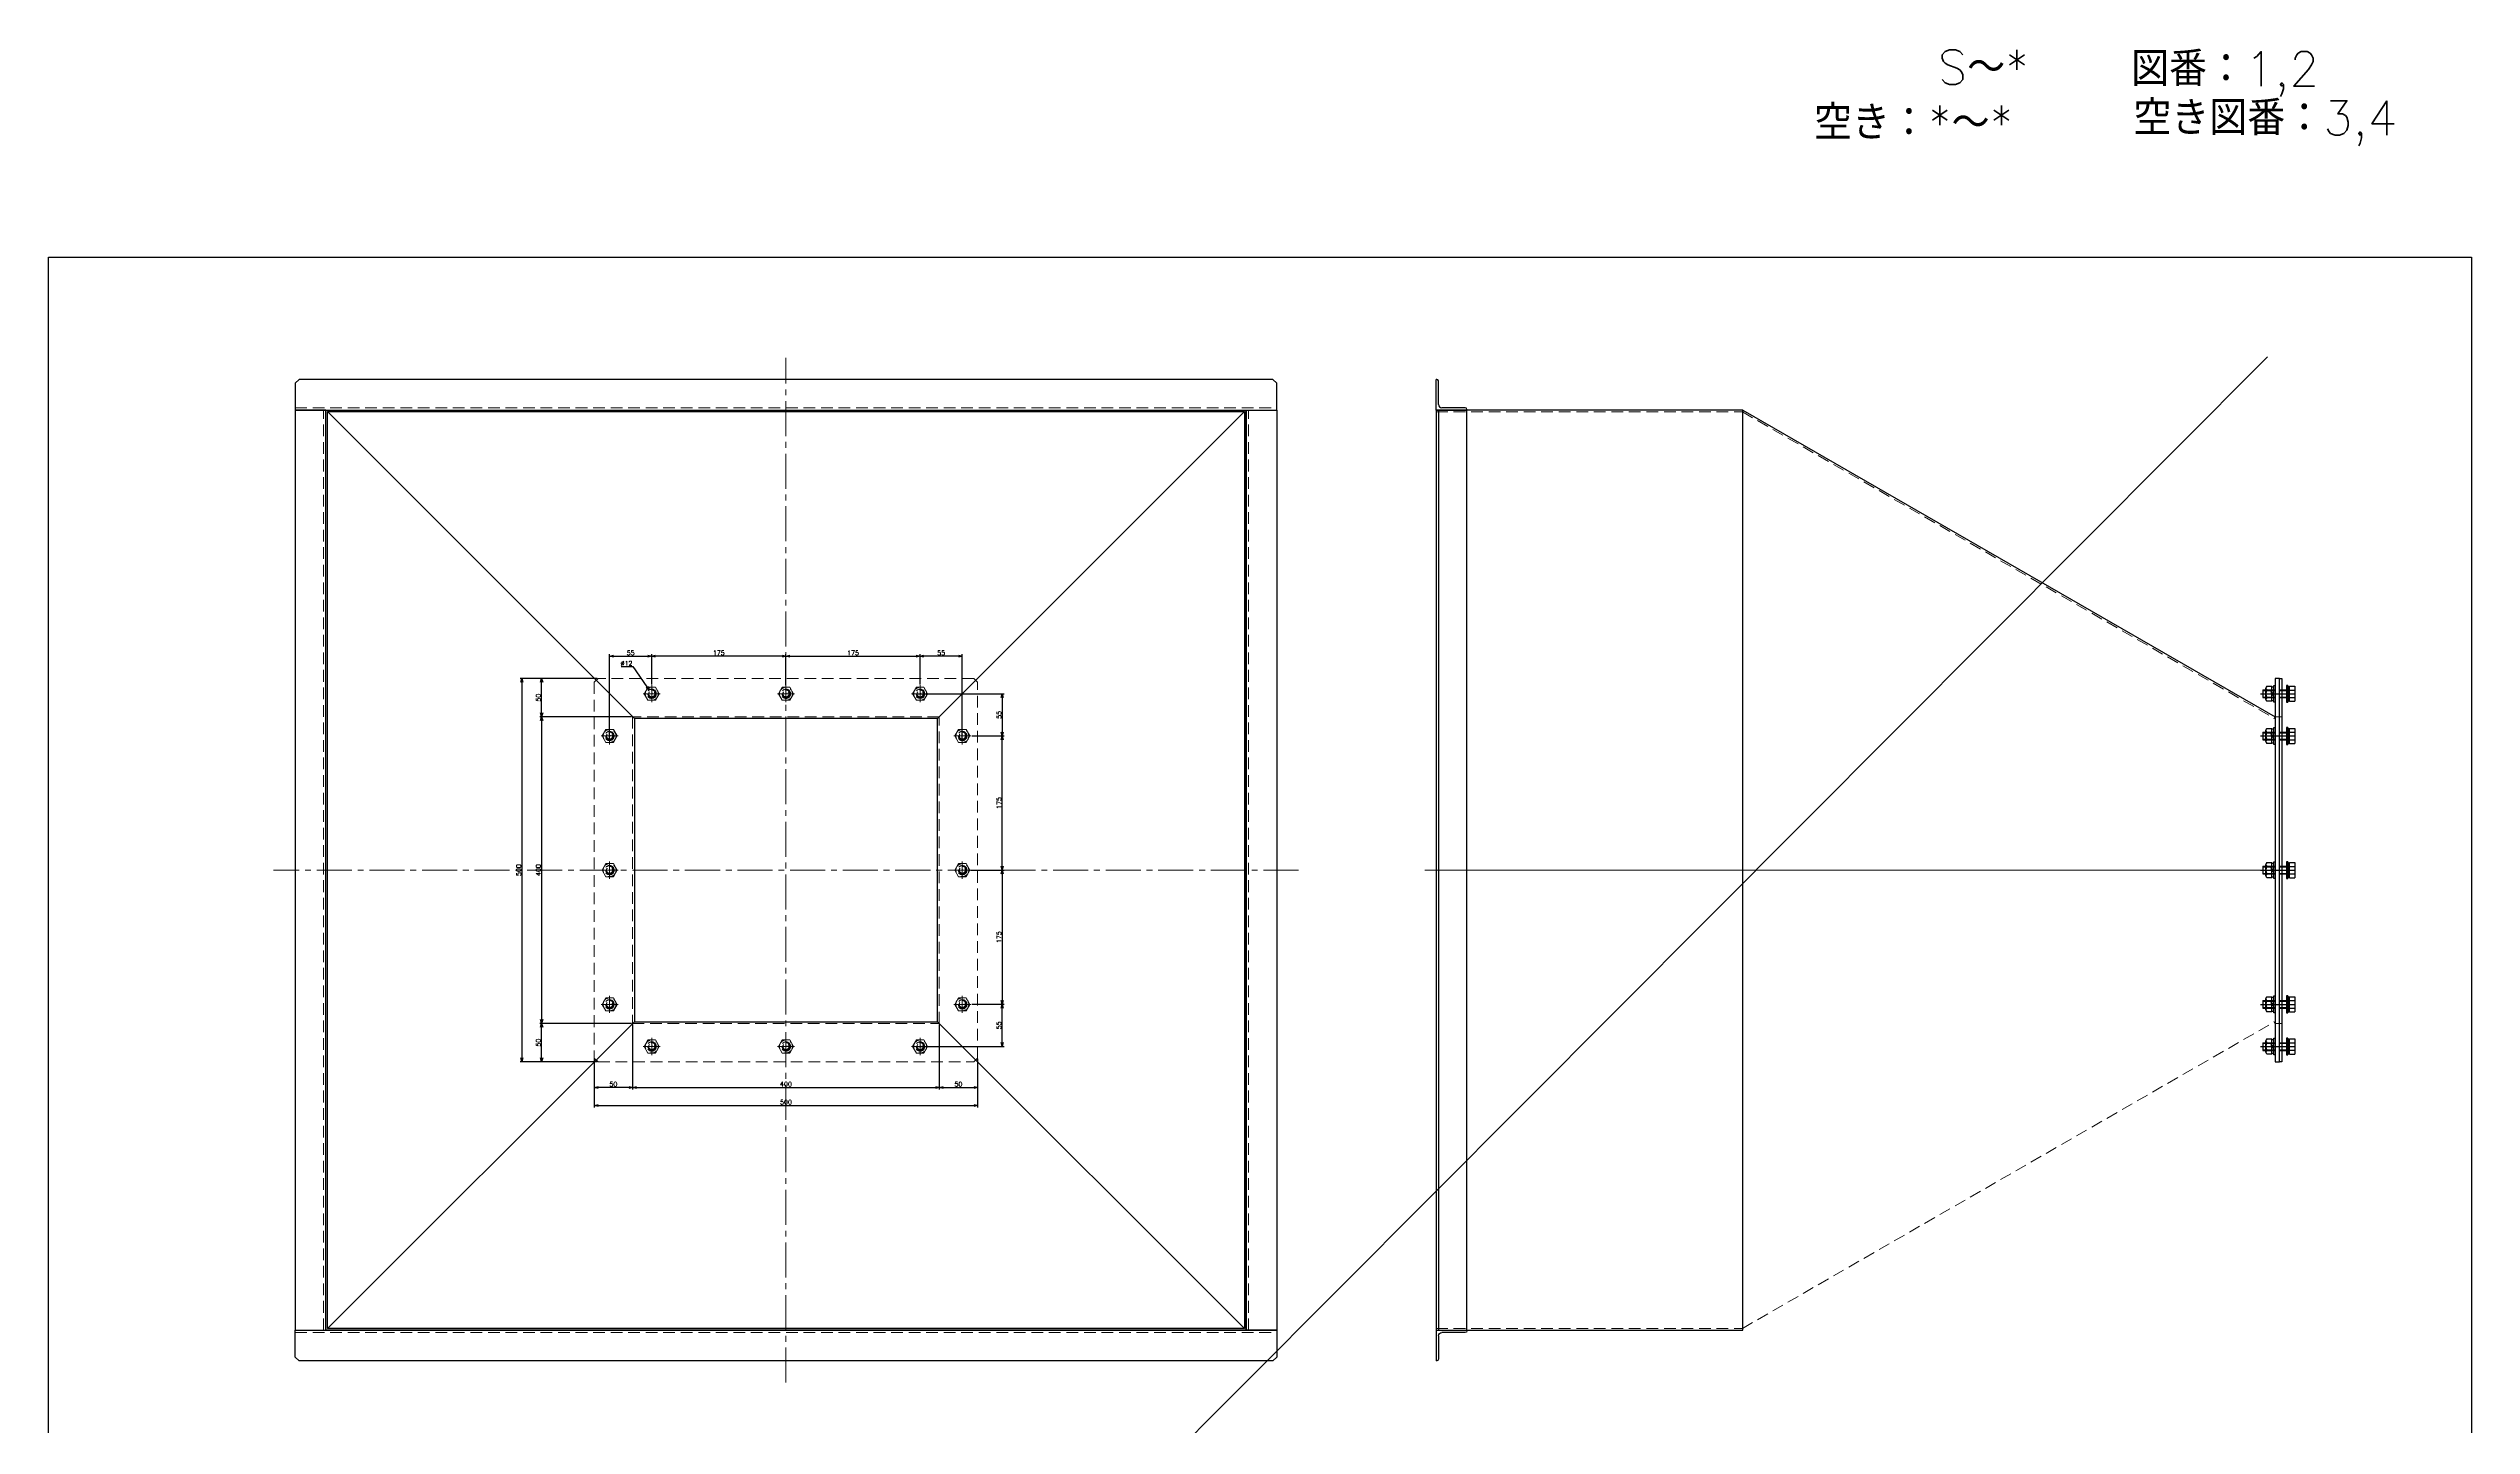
# Model space of a CAD drawing. Header units: millimetres. Extents: x 0 to 38884, y -3675 to 8056.
# Drawn here: x 4792 to 7952, y -1879 to -83 of the extents above; entities that cross this region are included whole.
import ezdxf

# ---------------------------------------------------------------- set-up
doc = ezdxf.new("R2010")
doc.units = ezdxf.units.MM
doc.header["$LTSCALE"] = 2.4
doc.header["$PDMODE"] = 99
doc.header["$PDSIZE"] = 1
doc.linetypes.add('CENTER2', pattern=[28.575, 19.05, -3.175, 3.175, -3.175])
doc.linetypes.add('HIDDEN', pattern=[9.525, 6.35, -3.175])
for name, color, linetype, lineweight in [('01_NORMAL', 7, 'Continuous', 25), ('04_HIDDEN', 2, 'HIDDEN', 13), ('05_CENTER', 4, 'CENTER2', 13), ('08_DIM', 3, 'Continuous', 13)]:
    doc.layers.add(name, color=color, linetype=linetype, lineweight=lineweight)
doc.layers.add('10_DRAFT', color=8, linetype='Continuous', lineweight=0, plot=False)
doc.styles.add('KANJI0', font='txt.shx', dxfattribs={"width": 0.9, "height": 30, "bigfont": 'bigfont'})
doc.styles.add('KSS_TXT', font='txt.shx', dxfattribs={"bigfont": 'extfont2.shx'})
doc.styles.add('KSS_TXT_L', font='txt.shx', dxfattribs={"height": 3, "bigfont": 'extfont2.shx'})
doc.dimstyles.new('KSS_DIM', dxfattribs={"dimscale": 2, "dimtxt": 3, "dimasz": 2.5, "dimexe": 1.25, "dimexo": 0.625, "dimtad": 1, "dimdsep": 46, "dimtxsty": 'KSS_TXT', "dimblk": 'OPEN30', "dimcen": 0, "dimazin": 2, "dimtfac": 0.75, "dimtmove": 0, "dimatfit": 3, "dimldrblk": 'OPEN30', "dimfxl": 1.25, "dimtolj": 1, "dimarcsym": 0})
doc.dimstyles.new('KSS_DIM$3', dxfattribs={"dimscale": 2, "dimtxt": 3, "dimasz": 2.5, "dimexe": 1.25, "dimexo": 0.625, "dimtad": 1, "dimtih": 1, "dimtoh": 1, "dimdsep": 46, "dimtxsty": 'KSS_TXT', "dimblk": 'OPEN30', "dimcen": 0, "dimazin": 2, "dimtfac": 0.75, "dimtofl": 0, "dimtmove": 0, "dimatfit": 3, "dimldrblk": 'OPEN30', "dimfxl": 1.25, "dimtolj": 1, "dimarcsym": 0})

# ---------------------------------------------------------------- blocks, each defined once
blk = doc.blocks.new('A$C3FE560A5_1')
at = {"color": 3}
blk.add_lwpolyline([(-250, 0), (250, 0), (250, 3), (-250, 3)], close=True, dxfattribs=at)
at = {"layer": '04_HIDDEN', "color": 3}
for p, q in [((-200, 3), (-200, 0)), ((200, 3), (200, 0))]:
    blk.add_line(p, q, dxfattribs=at)
at = {"layer": '05_CENTER'}
for p, q in [((-230, 8.2), (-230, -5.4)), ((230, 8.2), (230, -5.4))]:
    blk.add_line(p, q, dxfattribs=at)
at = {"layer": '10_DRAFT'}
blk.add_line((0, 3), (0, 0), dxfattribs=at)
blk = doc.blocks.new('M10Nua_1_1_1')
at = {"color": 0, "linetype": 'CENTER2'}
for p, q in [((11.1, 0), (-11.1, 0)), ((0, -11.1), (0, 11.1))]:
    blk.add_line(p, q, dxfattribs=at)
at = {"color": 0}
for p, q in [((-4.9, 8.5), (-9.8, 0)), ((-9.8, 0), (-4.9, -8.5)), ((-4.9, 8.5), (4.9, 8.5)), ((9.8, 0), (4.9, 8.5)), ((4.9, -8.5), (9.8, 0)), ((-4.9, -8.5), (4.9, -8.5))]:
    blk.add_line(p, q, dxfattribs=at)
for radius in [8.49, 5, 4]:
    blk.add_circle((0, 0), radius, dxfattribs=at)
at = {"layer": '10_DRAFT', "style": 'KANJI0', "width": 0.82}
blk.add_text('Ｍ１０', height=1.25, dxfattribs=at).set_placement((0.3, 0.1))
blk = doc.blocks.new('M10Nza_1_1_1')
at = {"color": 0}
for p, q in [((-9.8, 4), (-9.8, 10.7)), ((-9.8, 4), (9.8, 4)), ((-9.2, 1.5), (-9.2, 4)), ((-7.3, 12), (7.4, 12)), ((-4.9, 4), (-4.9, 10.7)), ((0, 1.5), (-2.5, 4)), ((0, 4), (2.5, 1.5)), ((4.9, 10.7), (4.9, 4)), ((9.2, 4), (9.2, 1.5)), ((9.8, 10.7), (9.8, 4))]:
    blk.add_line(p, q, dxfattribs=at)
at = {"color": 0, "linetype": 'CENTER2'}
blk.add_line((0, 12), (0, 0), dxfattribs=at)
at = {"color": 0}
blk.add_lwpolyline([(-11, 1.5), (11, 1.5), (11, 0), (-11, 0)], close=True, dxfattribs=at)
for centre, radius, start, end in [((-7.3, 9.1), 2.94, 33.626, 146.374), ((0, 2.2), 9.8, 60, 120), ((7.4, 9.1), 2.94, 33.626, 146.374)]:
    blk.add_arc(centre, radius, start, end, dxfattribs=at)
at = {"layer": '10_DRAFT', "style": 'KSS_TXT'}
blk.add_text('M10', height=1.25, dxfattribs=at).set_placement((0.3, 4.1))
blk = doc.blocks.new('A$C1A3C2C0C_1_1_1')
at = {"color": 0}
for p, q in [((-11, 1.5), (11, 1.5)), ((-11, 1.5), (-11, 0)), ((-9.8, 11), (9.8, 11)), ((-9.8, 4), (-9.8, 11)), ((9.8, 4), (-9.8, 4)), ((-9.3, 4), (-9.3, 1.5)), ((-4.9, 4), (-4.9, 11)), ((0, 1.5), (-2.5, 4)), ((0, 4), (2.5, 1.5)), ((4.9, 4), (4.9, 11)), ((9.2, 1.5), (9.2, 4)), ((9.8, 4), (9.8, 11)), ((11, 0), (11, 1.5)), ((-11, 0), (11, 0))]:
    blk.add_line(p, q, dxfattribs=at)
at = {"color": 0, "linetype": 'CENTER2'}
blk.add_line((0, -34), (0, 14), dxfattribs=at)
at = {"color": 0, "linetype": 'HIDDEN'}
for p, q in [((-5, -31), (-5, 0)), ((-5, -31), (5, -31)), ((-4.2, -31), (-4.2, 0)), ((4.2, -31), (4.2, 0)), ((5, -31), (5, 0))]:
    blk.add_line(p, q, dxfattribs=at)
at = {"layer": '10_DRAFT', "style": 'KSS_TXT_L'}
blk.add_text('BT-M10x35L,SW,PW', height=0.3, dxfattribs=at).set_placement((5.1, 10.7))
blk = doc.blocks.new('_Open30')
at = {"color": 0, "linetype": 'ByBlock', "lineweight": -2}
for p, q in [((-1, 0.27), (0, 0)), ((0, 0), (-1, -0.27)), ((0, 0), (-1, 0))]:
    blk.add_line(p, q, dxfattribs=at)
blk = doc.blocks.new('*D674')
at = {"layer": '08_DIM', "color": 0, "lineweight": -2, "transparency": 16777216}
for p, q in [((5552.4, -1354.5), (5432.5, -1354.5)), ((5435, -1399.5), (5435, -1359.5)), ((5507.4, -1404.5), (5432.5, -1404.5))]:
    blk.add_line(p, q, dxfattribs=at)
at = {"layer": 'Defpoints', "color": 0, "transparency": 16777216}
for p in [(5435, -1354.5), (5553.6, -1354.5), (5508.6, -1404.5)]:
    blk.add_point(p, dxfattribs=at)
at = {"layer": '08_DIM', "color": 0, "lineweight": -2, "transparency": 16777216, "xscale": 5, "yscale": 5, "zscale": 5}
for p, rotation in [((5435, -1354.5), 90), ((5435, -1404.5), 270)]:
    blk.add_blockref('_Open30', p, dxfattribs=dict(at, rotation=rotation))
at = {"layer": '08_DIM', "color": 0, "transparency": 16777216, "insert": (5430.7, -1379.5), "char_height": 6, "attachment_point": 5, "rotation": 90, "style": 'KSS_TXT'}
blk.add_mtext('\\A1;50', dxfattribs=at)
blk = doc.blocks.new('*D675')
at = {"layer": '08_DIM', "color": 0, "lineweight": -2, "transparency": 16777216}
for p, q in [((5538.7, -889), (5554, -889)), ((5554, -889), (5572.3, -915.5))]:
    blk.add_line(p, q, dxfattribs=at)
at = {"layer": 'Defpoints', "color": 0, "transparency": 16777216}
for p in [(5575.2, -919.6), (5582, -929.5)]:
    blk.add_point(p, dxfattribs=at)
at = {"layer": '08_DIM', "color": 0, "lineweight": -2, "transparency": 16777216, "xscale": 5, "yscale": 5, "zscale": 5, "rotation": 304.7475134024646}
blk.add_blockref('_Open30', (5575.2, -919.6), dxfattribs=at)
at = {"layer": '08_DIM', "color": 0, "transparency": 16777216, "insert": (5545.7, -884.8), "char_height": 6, "attachment_point": 5, "style": 'KSS_TXT'}
blk.add_mtext('\\A1;%%C12', dxfattribs=at)
blk = doc.blocks.new('*D676')
at = {"layer": '08_DIM', "color": 0, "lineweight": -2, "transparency": 16777216}
for p, q in [((5953.6, -1355.8), (5953.6, -1440.5)), ((6003.6, -1400.8), (6003.6, -1440.5)), ((5958.6, -1438), (5998.6, -1438))]:
    blk.add_line(p, q, dxfattribs=at)
at = {"layer": 'Defpoints', "color": 0, "transparency": 16777216}
for p in [(5953.6, -1354.5), (6003.6, -1399.5), (6003.6, -1438)]:
    blk.add_point(p, dxfattribs=at)
at = {"layer": '08_DIM', "color": 0, "lineweight": -2, "transparency": 16777216, "xscale": 5, "yscale": 5, "zscale": 5, "rotation": 180}
blk.add_blockref('_Open30', (5953.6, -1438), dxfattribs=at)
at = {"layer": '08_DIM', "color": 0, "lineweight": -2, "transparency": 16777216, "xscale": 5, "yscale": 5, "zscale": 5}
blk.add_blockref('_Open30', (6003.6, -1438), dxfattribs=at)
at = {"layer": '08_DIM', "color": 0, "transparency": 16777216, "insert": (5978.6, -1433.7), "char_height": 6, "attachment_point": 5, "style": 'KSS_TXT'}
blk.add_mtext('\\A1;50', dxfattribs=at)
blk = doc.blocks.new('*D677')
at = {"layer": '08_DIM', "color": 0, "lineweight": -2, "transparency": 16777216}
for p, q in [((5503.6, -1400.8), (5503.6, -1463.9)), ((6003.6, -1400.8), (6003.6, -1463.9)), ((5508.6, -1461.4), (5998.6, -1461.4))]:
    blk.add_line(p, q, dxfattribs=at)
at = {"layer": 'Defpoints', "color": 0, "transparency": 16777216}
for p in [(5503.6, -1399.5), (6003.6, -1399.5), (6003.6, -1461.4)]:
    blk.add_point(p, dxfattribs=at)
at = {"layer": '08_DIM', "color": 0, "lineweight": -2, "transparency": 16777216, "xscale": 5, "yscale": 5, "zscale": 5, "rotation": 180}
blk.add_blockref('_Open30', (5503.6, -1461.4), dxfattribs=at)
at = {"layer": '08_DIM', "color": 0, "lineweight": -2, "transparency": 16777216, "xscale": 5, "yscale": 5, "zscale": 5}
blk.add_blockref('_Open30', (6003.6, -1461.4), dxfattribs=at)
at = {"layer": '08_DIM', "color": 0, "transparency": 16777216, "insert": (5753.6, -1457.1), "char_height": 6, "attachment_point": 5, "style": 'KSS_TXT'}
blk.add_mtext('\\A1;500', dxfattribs=at)
blk = doc.blocks.new('*D678')
at = {"layer": '08_DIM', "color": 0, "lineweight": -2, "transparency": 16777216}
for p, q in [((5553.6, -1355.8), (5553.6, -1440.5)), ((5953.6, -1355.8), (5953.6, -1440.5)), ((5558.6, -1438), (5948.6, -1438))]:
    blk.add_line(p, q, dxfattribs=at)
at = {"layer": 'Defpoints', "color": 0, "transparency": 16777216}
for p in [(5553.6, -1354.5), (5953.6, -1354.5), (5953.6, -1438)]:
    blk.add_point(p, dxfattribs=at)
at = {"layer": '08_DIM', "color": 0, "lineweight": -2, "transparency": 16777216, "xscale": 5, "yscale": 5, "zscale": 5, "rotation": 180}
blk.add_blockref('_Open30', (5553.6, -1438), dxfattribs=at)
at = {"layer": '08_DIM', "color": 0, "lineweight": -2, "transparency": 16777216, "xscale": 5, "yscale": 5, "zscale": 5}
blk.add_blockref('_Open30', (5953.6, -1438), dxfattribs=at)
at = {"layer": '08_DIM', "color": 0, "transparency": 16777216, "insert": (5753.6, -1433.7), "char_height": 6, "attachment_point": 5, "style": 'KSS_TXT'}
blk.add_mtext('\\A1;400', dxfattribs=at)
blk = doc.blocks.new('*D679')
at = {"layer": '08_DIM', "color": 0, "lineweight": -2, "transparency": 16777216}
for p, q in [((5553.6, -1355.8), (5553.6, -1440.5)), ((5503.6, -1400.8), (5503.6, -1440.5)), ((5548.6, -1438), (5508.6, -1438))]:
    blk.add_line(p, q, dxfattribs=at)
at = {"layer": 'Defpoints', "color": 0, "transparency": 16777216}
for p in [(5553.6, -1354.5), (5503.6, -1399.5), (5503.6, -1438)]:
    blk.add_point(p, dxfattribs=at)
at = {"layer": '08_DIM', "color": 0, "lineweight": -2, "transparency": 16777216, "xscale": 5, "yscale": 5, "zscale": 5, "rotation": 180}
blk.add_blockref('_Open30', (5503.6, -1438), dxfattribs=at)
at = {"layer": '08_DIM', "color": 0, "lineweight": -2, "transparency": 16777216, "xscale": 5, "yscale": 5, "zscale": 5}
blk.add_blockref('_Open30', (5553.6, -1438), dxfattribs=at)
at = {"layer": '08_DIM', "color": 0, "transparency": 16777216, "insert": (5528.6, -1433.7), "char_height": 6, "attachment_point": 5, "style": 'KSS_TXT'}
blk.add_mtext('\\A1;50', dxfattribs=at)
blk = doc.blocks.new('*D680')
at = {"layer": '08_DIM', "color": 0, "lineweight": -2, "transparency": 16777216}
for p, q in [((5507.4, -904.5), (5406.8, -904.5)), ((5409.3, -909.5), (5409.3, -1399.5)), ((5507.4, -1404.5), (5406.8, -1404.5))]:
    blk.add_line(p, q, dxfattribs=at)
at = {"layer": 'Defpoints', "color": 0, "transparency": 16777216}
for p in [(5508.6, -904.5), (5409.3, -1404.5), (5508.6, -1404.5)]:
    blk.add_point(p, dxfattribs=at)
at = {"layer": '08_DIM', "color": 0, "lineweight": -2, "transparency": 16777216, "xscale": 5, "yscale": 5, "zscale": 5}
for p, rotation in [((5409.3, -904.5), 90), ((5409.3, -1404.5), 270)]:
    blk.add_blockref('_Open30', p, dxfattribs=dict(at, rotation=rotation))
at = {"layer": '08_DIM', "color": 0, "transparency": 16777216, "insert": (5405.1, -1154.5), "char_height": 6, "attachment_point": 5, "rotation": 90, "style": 'KSS_TXT'}
blk.add_mtext('\\A1;500', dxfattribs=at)
blk = doc.blocks.new('*D681')
at = {"layer": '08_DIM', "color": 0, "lineweight": -2, "transparency": 16777216}
for p, q in [((5552.4, -954.5), (5432.5, -954.5)), ((5435, -959.5), (5435, -1349.5)), ((5552.4, -1354.5), (5432.5, -1354.5))]:
    blk.add_line(p, q, dxfattribs=at)
at = {"layer": 'Defpoints', "color": 0, "transparency": 16777216}
for p in [(5553.6, -954.5), (5435, -1354.5), (5553.6, -1354.5)]:
    blk.add_point(p, dxfattribs=at)
at = {"layer": '08_DIM', "color": 0, "lineweight": -2, "transparency": 16777216, "xscale": 5, "yscale": 5, "zscale": 5}
for p, rotation in [((5435, -954.5), 90), ((5435, -1354.5), 270)]:
    blk.add_blockref('_Open30', p, dxfattribs=dict(at, rotation=rotation))
at = {"layer": '08_DIM', "color": 0, "transparency": 16777216, "insert": (5430.7, -1154.5), "char_height": 6, "attachment_point": 5, "rotation": 90, "style": 'KSS_TXT'}
blk.add_mtext('\\A1;400', dxfattribs=at)
blk = doc.blocks.new('*D682')
at = {"layer": '08_DIM', "color": 0, "lineweight": -2, "transparency": 16777216}
for p, q in [((5507.4, -904.5), (5432.5, -904.5)), ((5435, -949.5), (5435, -909.5)), ((5552.4, -954.5), (5432.5, -954.5))]:
    blk.add_line(p, q, dxfattribs=at)
at = {"layer": 'Defpoints', "color": 0, "transparency": 16777216}
for p in [(5435, -904.5), (5508.6, -904.5), (5553.6, -954.5)]:
    blk.add_point(p, dxfattribs=at)
at = {"layer": '08_DIM', "color": 0, "lineweight": -2, "transparency": 16777216, "xscale": 5, "yscale": 5, "zscale": 5}
for p, rotation in [((5435, -904.5), 90), ((5435, -954.5), 270)]:
    blk.add_blockref('_Open30', p, dxfattribs=dict(at, rotation=rotation))
at = {"layer": '08_DIM', "color": 0, "transparency": 16777216, "insert": (5430.7, -929.5), "char_height": 6, "attachment_point": 5, "rotation": 90, "style": 'KSS_TXT'}
blk.add_mtext('\\A1;50', dxfattribs=at)
blk = doc.blocks.new('*D683')
at = {"layer": '08_DIM', "color": 0, "lineweight": -2, "transparency": 16777216}
for p, q in [((5523.6, -983.3), (5523.6, -872.9)), ((5528.6, -875.4), (5573.6, -875.4)), ((5578.6, -912.2), (5578.6, -872.9))]:
    blk.add_line(p, q, dxfattribs=at)
at = {"layer": 'Defpoints', "color": 0, "transparency": 16777216}
for p in [(5578.6, -875.4), (5578.6, -913.4), (5523.6, -984.5)]:
    blk.add_point(p, dxfattribs=at)
at = {"layer": '08_DIM', "color": 0, "lineweight": -2, "transparency": 16777216, "xscale": 5, "yscale": 5, "zscale": 5, "rotation": 180}
blk.add_blockref('_Open30', (5523.6, -875.4), dxfattribs=at)
at = {"layer": '08_DIM', "color": 0, "lineweight": -2, "transparency": 16777216, "xscale": 5, "yscale": 5, "zscale": 5}
blk.add_blockref('_Open30', (5578.6, -875.4), dxfattribs=at)
at = {"layer": '08_DIM', "color": 0, "transparency": 16777216, "insert": (5551.1, -871.1), "char_height": 6, "attachment_point": 5, "style": 'KSS_TXT'}
blk.add_mtext('\\A1;55', dxfattribs=at)
blk = doc.blocks.new('*D684')
at = {"layer": '08_DIM', "color": 0, "lineweight": -2, "transparency": 16777216}
for p, q in [((5928.6, -912.2), (5928.6, -872.9)), ((5978.6, -875.4), (5933.6, -875.4)), ((5983.6, -983.3), (5983.6, -872.9))]:
    blk.add_line(p, q, dxfattribs=at)
at = {"layer": 'Defpoints', "color": 0, "transparency": 16777216}
for p in [(5928.6, -875.4), (5928.6, -913.4), (5983.6, -984.5)]:
    blk.add_point(p, dxfattribs=at)
at = {"layer": '08_DIM', "color": 0, "lineweight": -2, "transparency": 16777216, "xscale": 5, "yscale": 5, "zscale": 5, "rotation": 180}
blk.add_blockref('_Open30', (5928.6, -875.4), dxfattribs=at)
at = {"layer": '08_DIM', "color": 0, "lineweight": -2, "transparency": 16777216, "xscale": 5, "yscale": 5, "zscale": 5}
blk.add_blockref('_Open30', (5983.6, -875.4), dxfattribs=at)
at = {"layer": '08_DIM', "color": 0, "transparency": 16777216, "insert": (5956.1, -871.1), "char_height": 6, "attachment_point": 5, "style": 'KSS_TXT'}
blk.add_mtext('\\A1;55', dxfattribs=at)
blk = doc.blocks.new('*D685')
at = {"layer": '08_DIM', "color": 0, "lineweight": -2, "transparency": 16777216}
for p, q in [((5996, -1329.5), (6038.1, -1329.5)), ((6035.6, -1379.5), (6035.6, -1334.5)), ((5924.9, -1384.5), (6038.1, -1384.5))]:
    blk.add_line(p, q, dxfattribs=at)
at = {"layer": 'Defpoints', "color": 0, "transparency": 16777216}
for p in [(5994.7, -1329.5), (6035.6, -1329.5), (5923.6, -1384.5)]:
    blk.add_point(p, dxfattribs=at)
at = {"layer": '08_DIM', "color": 0, "lineweight": -2, "transparency": 16777216, "xscale": 5, "yscale": 5, "zscale": 5}
for p, rotation in [((6035.6, -1329.5), 90), ((6035.6, -1384.5), 270)]:
    blk.add_blockref('_Open30', p, dxfattribs=dict(at, rotation=rotation))
at = {"layer": '08_DIM', "color": 0, "transparency": 16777216, "insert": (6031.4, -1357), "char_height": 6, "attachment_point": 5, "rotation": 90, "style": 'KSS_TXT'}
blk.add_mtext('\\A1;55', dxfattribs=at)
blk = doc.blocks.new('*D686')
at = {"layer": '08_DIM', "color": 0, "lineweight": -2, "transparency": 16777216}
for p, q in [((5924.9, -924.5), (6038.1, -924.5)), ((6035.6, -929.5), (6035.6, -974.5)), ((5996, -979.5), (6038.1, -979.5))]:
    blk.add_line(p, q, dxfattribs=at)
at = {"layer": 'Defpoints', "color": 0, "transparency": 16777216}
for p in [(5923.6, -924.5), (5994.7, -979.5), (6035.6, -979.5)]:
    blk.add_point(p, dxfattribs=at)
at = {"layer": '08_DIM', "color": 0, "lineweight": -2, "transparency": 16777216, "xscale": 5, "yscale": 5, "zscale": 5}
for p, rotation in [((6035.6, -924.5), 90), ((6035.6, -979.5), 270)]:
    blk.add_blockref('_Open30', p, dxfattribs=dict(at, rotation=rotation))
at = {"layer": '08_DIM', "color": 0, "transparency": 16777216, "insert": (6031.4, -952), "char_height": 6, "attachment_point": 5, "rotation": 90, "style": 'KSS_TXT'}
blk.add_mtext('\\A1;55', dxfattribs=at)
blk = doc.blocks.new('*D687')
at = {"layer": '08_DIM', "color": 0, "lineweight": -2, "transparency": 16777216}
for p, q in [((5996.1, -1154.5), (6038.1, -1154.5)), ((6035.6, -1159.5), (6035.6, -1324.5)), ((5996, -1329.5), (6038.1, -1329.5))]:
    blk.add_line(p, q, dxfattribs=at)
at = {"layer": 'Defpoints', "color": 0, "transparency": 16777216}
for p in [(5994.9, -1154.5), (5994.7, -1329.5), (6035.6, -1329.5)]:
    blk.add_point(p, dxfattribs=at)
at = {"layer": '08_DIM', "color": 0, "lineweight": -2, "transparency": 16777216, "xscale": 5, "yscale": 5, "zscale": 5}
for p, rotation in [((6035.6, -1154.5), 90), ((6035.6, -1329.5), 270)]:
    blk.add_blockref('_Open30', p, dxfattribs=dict(at, rotation=rotation))
at = {"layer": '08_DIM', "color": 0, "transparency": 16777216, "insert": (6031.4, -1242), "char_height": 6, "attachment_point": 5, "rotation": 90, "style": 'KSS_TXT'}
blk.add_mtext('\\A1;175', dxfattribs=at)
blk = doc.blocks.new('*D688')
at = {"layer": '08_DIM', "color": 0, "lineweight": -2, "transparency": 16777216}
for p, q in [((5996, -979.5), (6038.1, -979.5)), ((6035.6, -1149.5), (6035.6, -984.5)), ((5994.9, -1154.5), (6038.1, -1154.5))]:
    blk.add_line(p, q, dxfattribs=at)
at = {"layer": 'Defpoints', "color": 0, "transparency": 16777216}
for p in [(5994.7, -979.5), (6035.6, -979.5), (5993.6, -1154.5)]:
    blk.add_point(p, dxfattribs=at)
at = {"layer": '08_DIM', "color": 0, "lineweight": -2, "transparency": 16777216, "xscale": 5, "yscale": 5, "zscale": 5}
for p, rotation in [((6035.6, -979.5), 90), ((6035.6, -1154.5), 270)]:
    blk.add_blockref('_Open30', p, dxfattribs=dict(at, rotation=rotation))
at = {"layer": '08_DIM', "color": 0, "transparency": 16777216, "insert": (6031.4, -1067), "char_height": 6, "attachment_point": 5, "rotation": 90, "style": 'KSS_TXT'}
blk.add_mtext('\\A1;175', dxfattribs=at)
blk = doc.blocks.new('*D689')
at = {"layer": '08_DIM', "color": 0, "lineweight": -2, "transparency": 16777216}
for p, q in [((5753.6, -913.3), (5753.6, -872.9)), ((5758.6, -875.4), (5923.6, -875.4)), ((5928.6, -912.2), (5928.6, -872.9))]:
    blk.add_line(p, q, dxfattribs=at)
at = {"layer": 'Defpoints', "color": 0, "transparency": 16777216}
for p in [(5928.6, -875.4), (5753.6, -914.5), (5928.6, -913.4)]:
    blk.add_point(p, dxfattribs=at)
at = {"layer": '08_DIM', "color": 0, "lineweight": -2, "transparency": 16777216, "xscale": 5, "yscale": 5, "zscale": 5, "rotation": 180}
blk.add_blockref('_Open30', (5753.6, -875.4), dxfattribs=at)
at = {"layer": '08_DIM', "color": 0, "lineweight": -2, "transparency": 16777216, "xscale": 5, "yscale": 5, "zscale": 5}
blk.add_blockref('_Open30', (5928.6, -875.4), dxfattribs=at)
at = {"layer": '08_DIM', "color": 0, "transparency": 16777216, "insert": (5841.1, -871.2), "char_height": 6, "attachment_point": 5, "style": 'KSS_TXT'}
blk.add_mtext('\\A1;175', dxfattribs=at)
blk = doc.blocks.new('*D690')
at = {"layer": '08_DIM', "color": 0, "lineweight": -2, "transparency": 16777216}
for p, q in [((5578.6, -912.2), (5578.6, -872.9)), ((5748.6, -875.4), (5583.6, -875.4)), ((5753.6, -913.3), (5753.6, -872.9))]:
    blk.add_line(p, q, dxfattribs=at)
at = {"layer": 'Defpoints', "color": 0, "transparency": 16777216}
for p in [(5578.6, -875.4), (5578.6, -913.4), (5753.6, -914.5)]:
    blk.add_point(p, dxfattribs=at)
at = {"layer": '08_DIM', "color": 0, "lineweight": -2, "transparency": 16777216, "xscale": 5, "yscale": 5, "zscale": 5, "rotation": 180}
blk.add_blockref('_Open30', (5578.6, -875.4), dxfattribs=at)
at = {"layer": '08_DIM', "color": 0, "lineweight": -2, "transparency": 16777216, "xscale": 5, "yscale": 5, "zscale": 5}
blk.add_blockref('_Open30', (5753.6, -875.4), dxfattribs=at)
at = {"layer": '08_DIM', "color": 0, "transparency": 16777216, "insert": (5666.1, -871.2), "char_height": 6, "attachment_point": 5, "style": 'KSS_TXT'}
blk.add_mtext('\\A1;175', dxfattribs=at)
blk = doc.blocks.new('A$C1140449C_1')
at = {"color": 0}
for p, q in [((-598, 598), (-197.7, 197.7)), ((598, 598), (197.7, 197.7)), ((-598, -598), (-197.7, -197.7)), ((598, -598), (197.7, -197.7))]:
    blk.add_line(p, q, dxfattribs=at)
for points in [[(-640, 600), (640, 600), (640, 635), (635, 640), (-635, 640), (-640, 635)], [(600, -600), (-600, -600), (-600, 600), (600, 600)], [(598, -598), (-598, -598), (-598, 598), (598, 598)], [(-197.7, -197.7), (197.7, -197.7), (197.7, 197.7), (-197.7, 197.7)], [(-640, -600), (640, -600), (640, -635), (635, -640), (-635, -640), (-640, -635)]]:
    blk.add_lwpolyline(points, close=True, dxfattribs=at)
for points in [[(-600, 600), (-640, 600), (-640, -600), (-600, -600)], [(600, 600), (640, 600), (640, -600), (600, -600)]]:
    blk.add_lwpolyline(points, close=True)
at = {"layer": '04_HIDDEN'}
for p, q in [((-640, 603), (640, 603)), ((-603, -600), (-603, 600)), ((603, -600), (603, 600)), ((-640, -603), (640, -603))]:
    blk.add_line(p, q, dxfattribs=at)
for points in [[(-245, -250), (245, -250), (250, -245), (250, 245), (245, 250), (-245, 250), (-250, 245), (-250, -245)], [(-200, -200), (200, -200), (200, 200), (-200, 200)]]:
    blk.add_lwpolyline(points, close=True, dxfattribs=at)
for centre in [(-175, 230), (0, 230), (175, 230), (-230, 175), (230, 175), (-230, 0), (230, 0), (-230, -175), (230, -175), (-175, -230), (0, -230), (175, -230)]:
    blk.add_circle(centre, 6, dxfattribs=at)
at = {"layer": '05_CENTER'}
for p, q in [((0, -668.4), (0, 668.4)), ((-185, 230), (-165, 230)), ((-175, 220), (-175, 240)), ((-10, 230), (10, 230)), ((0, 220), (0, 240)), ((165, 230), (185, 230)), ((175, 220), (175, 240)), ((-220, 175), (-240, 175)), ((-230, 185), (-230, 165)), ((220, 175), (240, 175)), ((230, 185), (230, 165)), ((668.4, 0), (-668.4, 0)), ((-220, 0), (-240, 0)), ((-230, 10), (-230, -10)), ((220, 0), (240, 0)), ((230, 10), (230, -10)), ((-220, -175), (-240, -175)), ((-230, -165), (-230, -185)), ((220, -175), (240, -175)), ((230, -165), (230, -185)), ((-175, -220), (-175, -240)), ((0, -220), (0, -240)), ((175, -220), (175, -240)), ((-185, -230), (-165, -230)), ((-10, -230), (10, -230)), ((165, -230), (185, -230))]:
    blk.add_line(p, q, dxfattribs=at)
blk = doc.blocks.new('A$C67E0B8A4')
at = {"color": 0}
for p, q in [((1, 40), (0, 40)), ((0, 0), (0, 40)), ((3, 7.5), (3, 38)), ((0, 0), (40, 0)), ((38, 3), (7.5, 3)), ((40, 1), (40, 0))]:
    blk.add_line(p, q, dxfattribs=at)
for centre, radius, start, end in [((1, 38), 2, 0, 90), ((7.5, 7.5), 4.5, 180, 270), ((38, 1), 2, 0, 90)]:
    blk.add_arc(centre, radius, start, end, dxfattribs=at)
blk = doc.blocks.new('A$C67E0C123')
at = {"color": 0}
for p, q in [((-700, 600), (-1100, 600)), ((-1100, 600), (-1100, -600)), ((-1097, 600), (-1097, -600)), ((-700, -600), (-700, 600)), ((-700, 600), (-6, 200)), ((-1100, -600), (-700, -600))]:
    blk.add_line(p, q, dxfattribs=at)
for points in [[(-1060, -600), (-1060, 600), (-1100, 600), (-1100, -600)], [(0, -250), (0, 250), (-6, 250), (-6, -250)], [(0, -250), (0, 250), (-6, 250), (-6, -250)]]:
    blk.add_lwpolyline(points, close=True, dxfattribs=at)
at = {"layer": '04_HIDDEN'}
for p, q in [((-1100, 597.7), (-700.6, 597.7)), ((-700.6, 597.7), (-7.1, 198)), ((-6, 200), (-7.1, 198)), ((-700.6, -597.7), (-7.1, -198)), ((-6, -200), (-7.1, -198)), ((-1100, -597.7), (-700.6, -597.7))]:
    blk.add_line(p, q, dxfattribs=at)
for points in [[(-6, 200), (0, 200)], [(-6, -200), (0, -200)]]:
    blk.add_lwpolyline(points, close=True, dxfattribs=at)
at = {"layer": '05_CENTER'}
for p, q in [((-13.5, 230), (7.7, 230)), ((-13.5, 175), (7.7, 175)), ((-13.5, 0), (7.7, 0))]:
    blk.add_line(p, q, dxfattribs=at)
blk.add_lwpolyline([(-1114.7, 0), (0, 0)], close=True, dxfattribs=at)
blk.add_blockref('A$C67E0B8A4', (-1100, 600))
at = {"xscale": -1, "rotation": 180}
blk.add_blockref('A$C67E0B8A4', (-1100, -600), dxfattribs=at)

msp = doc.modelspace()

# ---------------------------------------------------------------- linework, layer by layer
at = {"color": 3}
msp.add_line((7685.4514, -485.1042), (5058.5682, -3121.4257), dxfattribs=at)
msp.add_lwpolyline([(4791.8758, -355.2436), (7951.7136, -355.2436), (7951.7136, -3674.9542), (4791.8758, -3674.9542)], close=True, dxfattribs=at)

# ---------------------------------------------------------------- block references
msp.add_blockref('A$C1140449C_1', (5753.6055, -1154.5487))
for name, p, rotation in [('A$C1A3C2C0C_1_1_1', (7710.4642, -924.5487), 270), ('A$C1A3C2C0C_1_1_1', (7710.4642, -924.5487), 270), ('M10Nza_1_1_1', (7695.4642, -924.5487), 90), ('M10Nza_1_1_1', (7695.4642, -924.5487), 90), ('A$C1A3C2C0C_1_1_1', (7710.4642, -979.5487), 270), ('A$C1A3C2C0C_1_1_1', (7710.4642, -979.5487), 270), ('M10Nza_1_1_1', (7695.4642, -979.5487), 90), ('M10Nza_1_1_1', (7695.4642, -979.5487), 90), ('A$C1A3C2C0C_1_1_1', (7710.4642, -1154.5487), 270), ('A$C1A3C2C0C_1_1_1', (7710.4642, -1154.5487), 270), ('M10Nza_1_1_1', (7695.4642, -1154.5487), 90), ('M10Nza_1_1_1', (7695.4642, -1154.5487), 90), ('A$C1A3C2C0C_1_1_1', (7710.4642, -1329.5487), 270), ('A$C1A3C2C0C_1_1_1', (7710.4642, -1329.5487), 270), ('M10Nza_1_1_1', (7695.4642, -1329.5487), 90), ('M10Nza_1_1_1', (7695.4642, -1329.5487), 90), ('A$C1A3C2C0C_1_1_1', (7710.4642, -1384.5487), 270), ('A$C1A3C2C0C_1_1_1', (7710.4642, -1384.5487), 270), ('M10Nza_1_1_1', (7695.4642, -1384.5487), 90), ('M10Nza_1_1_1', (7695.4642, -1384.5487), 90)]:
    msp.add_blockref(name, p, dxfattribs=dict(rotation=rotation))
at = {"xscale": -1, "rotation": 270}
msp.add_blockref('A$C3FE560A5_1', (7701.4642, -1154.5487), dxfattribs=at)
msp.add_blockref('A$C3FE560A5_1', (7701.4642, -1154.5487), dxfattribs=at)
at = {"layer": '01_NORMAL'}
msp.add_blockref('A$C67E0C123', (7701.4642, -1154.5487), dxfattribs=at)
msp.add_blockref('A$C67E0C123', (7701.4642, -1154.5487), dxfattribs=at)
at = {"layer": '04_HIDDEN'}
for p in [(5578.6055, -924.5487), (5753.6055, -924.5487), (5928.6055, -924.5487), (5523.6055, -979.5487), (5983.6055, -979.5487), (5523.6055, -1154.5487), (5983.6055, -1154.5487), (5523.6055, -1329.5487), (5983.6055, -1329.5487), (5578.6055, -1384.5487), (5753.6055, -1384.5487), (5928.6055, -1384.5487)]:
    msp.add_blockref('M10Nua_1_1_1', p, dxfattribs=at)

# ---------------------------------------------------------------- texts
at = {"layer": '08_DIM', "style": 'KSS_TXT'}
for s, p in [('S～*', (7255.4487, -129.8551)), ('図番：1,2', (7507.7978, -131.8882)), ('空き：*～*', (7094.3103, -202.0956)), ('空き図番：3,4', (7510.7465, -196.0634))]:
    msp.add_text(s, height=45, dxfattribs=at).set_placement(p)

# ---------------------------------------------------------------- dimensions: what is measured, and where the dimension line sits
at = {"layer": '08_DIM', "color": 1}
for base, p1, p2, picture, middle in [((5578.6055, -875.4064), (5523.6055, -984.5487), (5578.6055, -913.4449), '*D683', (5551.1055, -871.1481)), ((5578.6055, -875.4064), (5753.6055, -914.5487), (5578.6055, -913.4449), '*D690', (5666.1055, -871.1523)), ((5928.6055, -875.4064), (5753.6055, -914.5487), (5928.6055, -913.4449), '*D689', (5841.1055, -871.1523)), ((5928.6055, -875.4064), (5983.6055, -984.5487), (5928.6055, -913.4449), '*D684', (5956.1055, -871.1481))]:
    dim = msp.add_linear_dim(base=base, p1=p1, p2=p2, dimstyle='KSS_DIM', override={"dimscale": 2, "dimarcsym": 1}, dxfattribs=at)
    dim.commit()
    dim.dimension.update_dxf_attribs({"geometry": picture, "text_midpoint": middle})
at = {"layer": '08_DIM'}
dim = msp.add_diameter_dim_2p(p1=(5582.0253, -929.4787), p2=(5575.1858, -919.6186), dimstyle='KSS_DIM$3', override={"dimscale": 2, "dimpost": '%%C<>', "dimarcsym": 1}, dxfattribs=at)
dim.commit()
dim.dimension.update_dxf_attribs({"geometry": '*D675', "text_midpoint": (5545.7236, -889.0387), "dimtype": 163})
for base, p1, p2, picture, middle in [((5409.3343, -1404.5487), (5508.6055, -904.5487), (5508.6055, -1404.5487), '*D680', (5405.0801, -1154.5487)), ((5434.9783, -904.5487), (5553.6055, -954.5487), (5508.6055, -904.5487), '*D682', (5430.7241, -929.5487)), ((5434.9783, -1354.5487), (5553.6055, -954.5487), (5553.6055, -1354.5487), '*D681', (5430.7283, -1154.5487)), ((5434.9783, -1354.5487), (5508.6055, -1404.5487), (5553.6055, -1354.5487), '*D674', (5430.7241, -1379.5487))]:
    dim = msp.add_linear_dim(base=base, p1=p1, p2=p2, angle=90, dimstyle='KSS_DIM', override={"dimscale": 2, "dimarcsym": 1}, dxfattribs=at)
    dim.commit()
    dim.dimension.update_dxf_attribs({"geometry": picture, "text_midpoint": middle})
at = {"layer": '08_DIM', "color": 1}
for base, p1, p2, picture, middle in [((6035.6425, -979.5487), (5923.6055, -924.5487), (5994.7093, -979.5487), '*D686', (6031.3842, -952.0487)), ((6035.6425, -979.5487), (5993.6055, -1154.5487), (5994.7093, -979.5487), '*D688', (6031.3883, -1067.0487)), ((6035.6425, -1329.5487), (5994.8555, -1154.5487), (5994.7093, -1329.5487), '*D687', (6031.3883, -1242.0487)), ((6035.6425, -1329.5487), (5923.6055, -1384.5487), (5994.7093, -1329.5487), '*D685', (6031.3842, -1357.0487))]:
    dim = msp.add_linear_dim(base=base, p1=p1, p2=p2, angle=90, dimstyle='KSS_DIM', override={"dimscale": 2, "dimarcsym": 1}, dxfattribs=at)
    dim.commit()
    dim.dimension.update_dxf_attribs({"geometry": picture, "text_midpoint": middle})
at = {"layer": '08_DIM'}
for base, p1, p2, picture, middle in [((5503.6055, -1437.9674), (5553.6055, -1354.5487), (5503.6055, -1399.5487), '*D679', (5528.6055, -1433.7133)), ((5953.6055, -1437.9674), (5553.6055, -1354.5487), (5953.6055, -1354.5487), '*D678', (5753.6055, -1433.7174)), ((6003.6055, -1437.9674), (5953.6055, -1354.5487), (6003.6055, -1399.5487), '*D676', (5978.6055, -1433.7133)), ((6003.6055, -1461.3583), (5503.6055, -1399.5487), (6003.6055, -1399.5487), '*D677', (5753.6055, -1457.1042))]:
    dim = msp.add_linear_dim(base=base, p1=p1, p2=p2, dimstyle='KSS_DIM', override={"dimscale": 2, "dimarcsym": 1}, dxfattribs=at)
    dim.commit()
    dim.dimension.update_dxf_attribs({"geometry": picture, "text_midpoint": middle})

doc.saveas('drawing.dxf')
